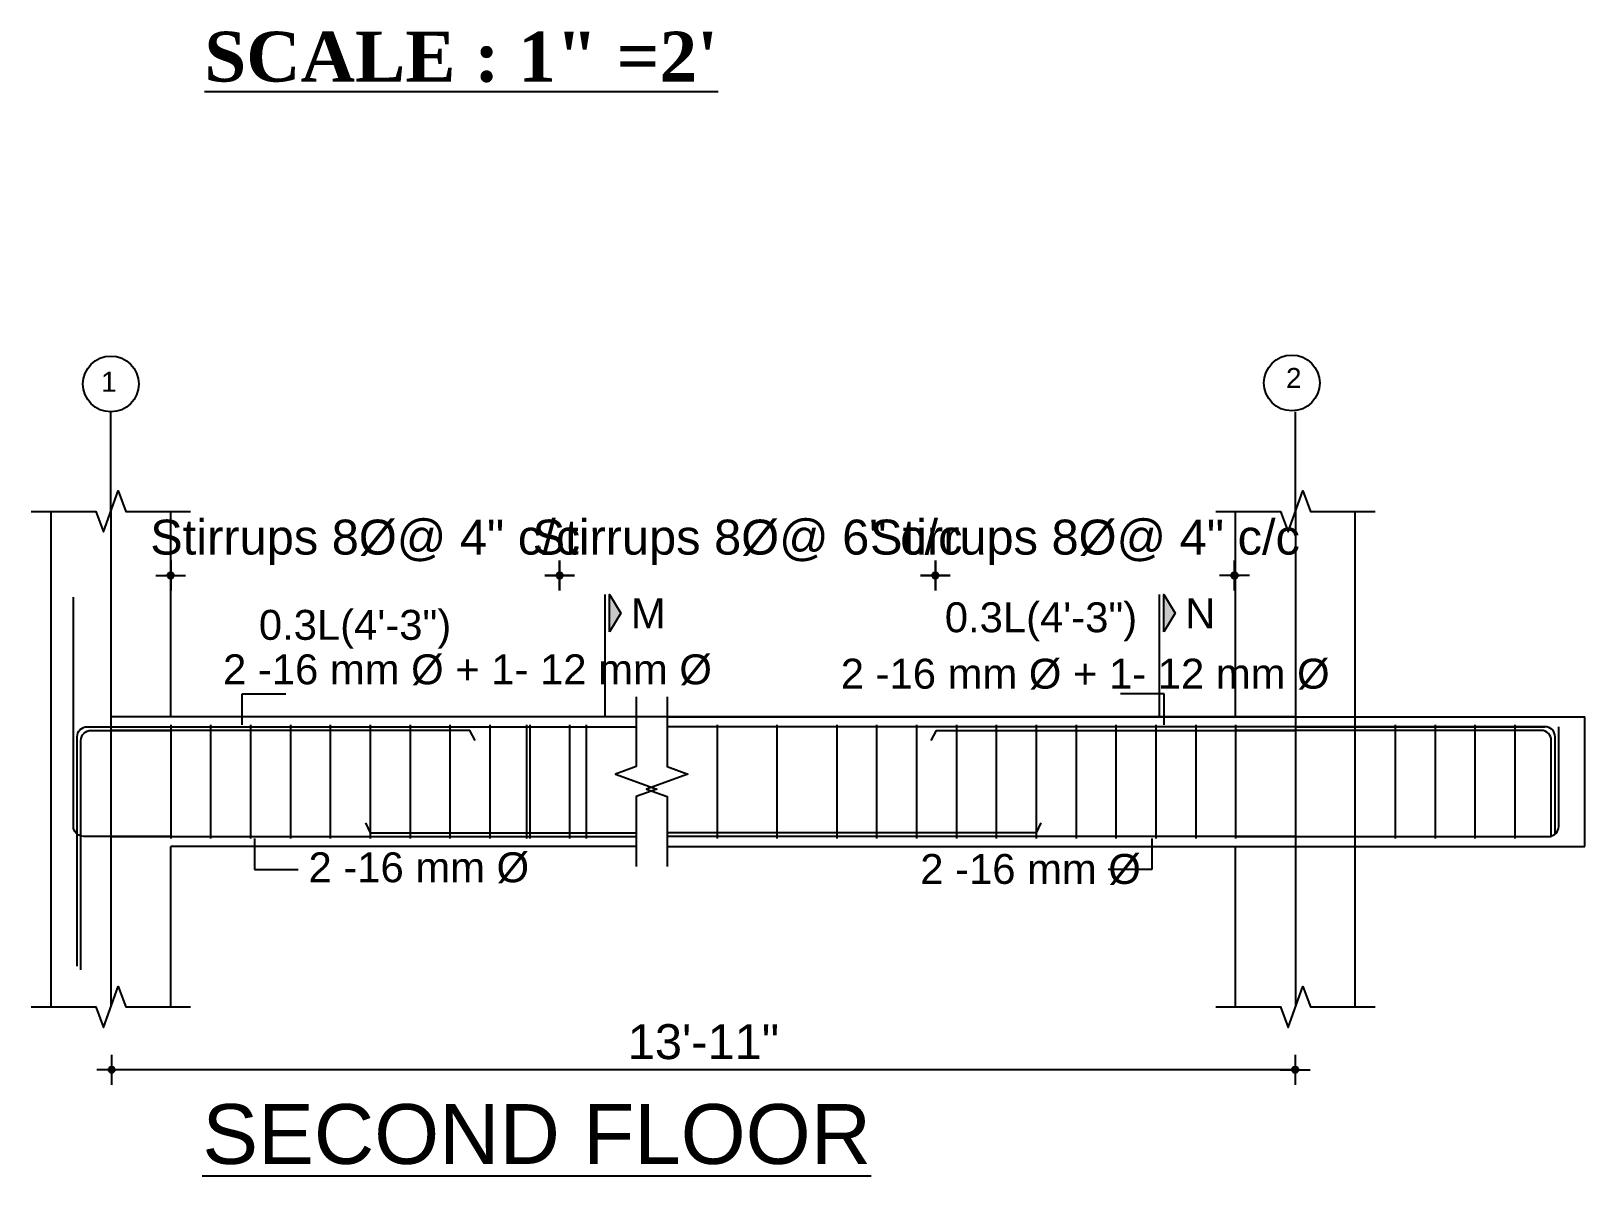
# Model space of a CAD drawing. Header units: inches. Extents: x 10143 to 33197, y -150 to 3760.
# Drawn here: x 14392.8 to 14704.5, y 1250.9 to 1480.4 of the extents above; entities that cross this region are included whole.
import ezdxf
from ezdxf.enums import TextEntityAlignment as Align

# ---------------------------------------------------------------- set-up
doc = ezdxf.new("R2010")
doc.units = ezdxf.units.IN
doc.header["$LTSCALE"] = 0.5
doc.header["$MEASUREMENT"] = 0
doc.header["$PDMODE"] = 66
doc.layers.add('DIMENSION', color=5, linetype='Continuous')
doc.layers.add('Toilet', color=7, linetype='Continuous', lineweight=25)
doc.styles.add('1.8', font='times.ttf', dxfattribs={"width": 0.8, "height": 6})
doc.styles.add('style1', font='arial.ttf', dxfattribs={"height": 7})
doc.dimstyles.new('1.4', dxfattribs={"dimscale": 0, "dimtxt": 6, "dimasz": 0.5, "dimexe": 2, "dimexo": 9, "dimgap": 2, "dimtad": 1, "dimdec": 0, "dimlfac": 0.5, "dimzin": 3, "dimdsep": 46, "dimlunit": 4, "dimtxsty": '1.8', "dimblk": 'DIM', "dimcen": 3, "dimdle": 3, "dimse1": 1, "dimse2": 1, "dimclrd": 256, "dimclre": 256, "dimclrt": 7, "dimadec": 1, "dimazin": 2, "dimtfac": 1, "dimtdec": 0, "dimtix": 1, "dimtofl": 0, "dimtmove": 2, "dimatfit": 3, "dimldrblk": 'ARW', "dimfxl": 2, "dimfrac": 2, "dimtolj": 2, "dimtzin": 0, "dimarcsym": 0})

# ---------------------------------------------------------------- blocks, each defined once
blk = doc.blocks.new('ARW')
at = {"layer": 'DIMENSION'}
blk.add_lwpolyline([(-0.5, 0, 0, 3, 0), (-5.5, 0, 0, 0, 0), (-0.5, 0, 0, 0, 0)], format="xyseb", dxfattribs=at)
blk = doc.blocks.new('DIM')
at = {"layer": 'DIMENSION'}
h = blk.add_hatch(color=256, dxfattribs=at)
h.paths.add_polyline_path([(0, 1.28), (0, 0), (1.28, 0, 0.414214)])
h.paths.add_polyline_path([(1.28, 0), (0, 0), (0, -1.28, 0.414214)])
h.paths.add_polyline_path([(0, 0), (-1.28, 0, 0.414214), (0, -1.28)])
h.paths.add_polyline_path([(0, 1.28, 0.414214), (-1.28, 0), (0, 0)])
for p, q in [((-6, 0), (6, 0)), ((0, 6), (0, -6))]:
    blk.add_line(p, q, dxfattribs=at)
blk.add_circle((0, 0), 1.28, dxfattribs=at)
blk = doc.blocks.new('*D2609')
at = {"lineweight": -2, "transparency": 16777216}
blk.add_line((14645.86, 1272.16), (14409.51, 1272.16), dxfattribs=at)
at = {"layer": 'Defpoints', "color": 0, "transparency": 16777216}
for p in [(14409.01, 1284.97), (14646.36, 1284.97), (14409.01, 1272.16)]:
    blk.add_point(p, dxfattribs=at)
at = {"lineweight": -2, "transparency": 16777216, "xscale": 0.5, "yscale": 0.5, "zscale": 0.5, "rotation": 180}
blk.add_blockref('DIM', (14409.01, 1272.16), dxfattribs=at)
at = {"lineweight": -2, "transparency": 16777216, "xscale": 0.5, "yscale": 0.5, "zscale": 0.5}
blk.add_blockref('DIM', (14646.36, 1272.16), dxfattribs=at)
at = {"color": 7, "transparency": 16777216, "insert": (14527.68, 1277.74), "char_height": 7, "attachment_point": 5, "style": 'style1'}
blk.add_mtext('\\A2;{\\fArial TUR|b0|i0|c162|p34;13\'-}11{\\fArial TUR|b0|i0|c162|p34;"}', dxfattribs=at)
blk = doc.blocks.new('*D2606')
at = {"lineweight": -2, "transparency": 16777216}
for p, q in [((14420.34, 1371.24), (14419.84, 1371.24)), ((14499.34, 1371.24), (14499.84, 1371.24))]:
    blk.add_line(p, q, dxfattribs=at)
at = {"layer": 'Defpoints', "color": 0, "transparency": 16777216}
for p in [(14498.84, 1371.24), (14420.84, 1359.27), (14498.84, 1354.7)]:
    blk.add_point(p, dxfattribs=at)
at = {"lineweight": -2, "transparency": 16777216, "xscale": 0.5, "yscale": 0.5, "zscale": 0.5}
blk.add_blockref('DIM', (14420.84, 1371.24), dxfattribs=at)
at = {"lineweight": -2, "transparency": 16777216, "xscale": 0.5, "yscale": 0.5, "zscale": 0.5, "rotation": 180}
blk.add_blockref('DIM', (14498.84, 1371.24), dxfattribs=at)
at = {"color": 7, "transparency": 16777216, "insert": (14459.84, 1377.9), "char_height": 7, "attachment_point": 5, "style": 'style1'}
blk.add_mtext('\\A2;Stirrups 8%%C@ 4" c/c', dxfattribs=at)
blk = doc.blocks.new('*D2607')
at = {"lineweight": -2, "transparency": 16777216}
for p, q in [((14498.34, 1371.24), (14497.84, 1371.24)), ((14574.69, 1371.24), (14575.19, 1371.24))]:
    blk.add_line(p, q, dxfattribs=at)
at = {"layer": 'Defpoints', "color": 0, "transparency": 16777216}
for p in [(14574.19, 1371.24), (14498.84, 1354.7), (14574.19, 1340.19)]:
    blk.add_point(p, dxfattribs=at)
at = {"lineweight": -2, "transparency": 16777216, "xscale": 0.5, "yscale": 0.5, "zscale": 0.5}
blk.add_blockref('DIM', (14498.84, 1371.24), dxfattribs=at)
at = {"lineweight": -2, "transparency": 16777216, "xscale": 0.5, "yscale": 0.5, "zscale": 0.5, "rotation": 180}
blk.add_blockref('DIM', (14574.19, 1371.24), dxfattribs=at)
at = {"color": 7, "transparency": 16777216, "insert": (14536.52, 1377.9), "char_height": 7, "attachment_point": 5, "style": 'style1'}
blk.add_mtext('\\A2;Stirrups 8%%C@ 6" c/c', dxfattribs=at)
blk = doc.blocks.new('*D2608')
at = {"lineweight": -2, "transparency": 16777216}
for p, q in [((14573.69, 1371.24), (14573.19, 1371.24)), ((14634.69, 1371.24), (14635.19, 1371.24))]:
    blk.add_line(p, q, dxfattribs=at)
at = {"layer": 'Defpoints', "color": 0, "transparency": 16777216}
for p in [(14634.19, 1371.24), (14634.19, 1357.7), (14574.19, 1340.19)]:
    blk.add_point(p, dxfattribs=at)
at = {"lineweight": -2, "transparency": 16777216, "xscale": 0.5, "yscale": 0.5, "zscale": 0.5}
blk.add_blockref('DIM', (14574.19, 1371.24), dxfattribs=at)
at = {"lineweight": -2, "transparency": 16777216, "xscale": 0.5, "yscale": 0.5, "zscale": 0.5, "rotation": 180}
blk.add_blockref('DIM', (14634.19, 1371.24), dxfattribs=at)
at = {"color": 7, "transparency": 16777216, "insert": (14604.19, 1377.9), "char_height": 7, "attachment_point": 5, "style": 'style1'}
blk.add_mtext('\\A2;Stirrups 8%%C@ 4" c/c', dxfattribs=at)

msp = doc.modelspace()

# ---------------------------------------------------------------- hatches: boundary and pattern name
for points in [[(14508.83, 1367.48), (14508.83, 1359.98), (14511.14, 1363.73)], [(14619.99, 1367.48), (14619.99, 1359.98), (14622.3, 1363.73)]]:
    msp.add_hatch(color=256).paths.add_polyline_path(points)

# ---------------------------------------------------------------- linework, layer by layer
for p, q in [((14408.84, 1384.1), (14408.84, 1404.06)), ((14646.41, 1384.1), (14646.41, 1404.06)), ((14396.84, 1340.19), (14396.84, 1384.1)), ((14408.84, 1384.1), (14408.84, 1284.75)), ((14420.84, 1342.94), (14420.84, 1384.1)), ((14634.41, 1342.94), (14634.41, 1384.1)), ((14646.41, 1384.1), (14646.41, 1284.75)), ((14658.41, 1284.75), (14658.41, 1384.1)), ((14507.97, 1342.94), (14507.97, 1367.44)), ((14619.14, 1342.94), (14619.14, 1367.44)), ((14396.84, 1284.75), (14396.84, 1340.19)), ((14408.84, 1340.94), (14514.19, 1340.94)), ((14514.19, 1342.94), (14420.84, 1342.94)), ((14420.84, 1341.34), (14420.84, 1318.54)), ((14428.84, 1341.34), (14428.84, 1318.54)), ((14436.84, 1341.34), (14436.84, 1318.54)), ((14444.84, 1341.34), (14444.84, 1318.54)), ((14452.84, 1341.34), (14452.84, 1318.54)), ((14460.84, 1341.34), (14460.84, 1318.54)), ((14468.84, 1341.34), (14468.84, 1318.54)), ((14476.84, 1341.34), (14476.84, 1318.54)), ((14484.84, 1341.34), (14484.84, 1318.54)), ((14492.19, 1341.34), (14492.19, 1318.54)), ((14492.84, 1341.34), (14492.84, 1318.54)), ((14500.84, 1341.34), (14500.84, 1318.54)), ((14504.19, 1341.34), (14504.19, 1318.54)), ((14520.41, 1342.94), (14704.46, 1342.94)), ((14646.41, 1340.94), (14520.41, 1340.94)), ((14530.41, 1341.34), (14530.41, 1318.54)), ((14542.41, 1341.34), (14542.41, 1318.54)), ((14554.41, 1341.34), (14554.41, 1318.54)), ((14562.41, 1341.34), (14562.41, 1318.54)), ((14570.41, 1341.34), (14570.41, 1318.54)), ((14578.41, 1341.34), (14578.41, 1318.54)), ((14586.41, 1341.34), (14586.41, 1318.54)), ((14594.41, 1341.34), (14594.41, 1318.54)), ((14602.41, 1341.34), (14602.41, 1318.54)), ((14610.41, 1341.34), (14610.41, 1318.54)), ((14618.41, 1341.34), (14618.41, 1318.54)), ((14626.41, 1341.34), (14626.41, 1318.54)), ((14634.41, 1341.34), (14634.41, 1318.54)), ((14646.41, 1340.94), (14696.44, 1340.94)), ((14666.41, 1341.34), (14666.41, 1318.54)), ((14674.41, 1341.34), (14674.41, 1318.54)), ((14682.41, 1341.34), (14682.41, 1318.54)), ((14690.41, 1341.34), (14690.41, 1318.54)), ((14408.84, 1318.94), (14514.19, 1318.94)), ((14646.41, 1318.94), (14520.41, 1318.94)), ((14646.41, 1318.94), (14697.71, 1318.94)), ((14514.19, 1316.94), (14420.84, 1316.94)), ((14420.84, 1284.75), (14420.84, 1316.94)), ((14520.41, 1316.94), (14704.46, 1316.94)), ((14634.41, 1284.75), (14634.41, 1316.94))]:
    msp.add_line(p, q)
for points in [[(14392.84, 1384.1), (14405.84, 1384.1), (14407.34, 1379.98), (14410.34, 1388.22), (14411.84, 1384.1), (14424.84, 1384.1)], [(14630.41, 1384.1), (14643.41, 1384.1), (14644.91, 1379.98), (14647.91, 1388.22), (14649.41, 1384.1), (14662.41, 1384.1)], [(14508.83, 1359.98), (14508.83, 1367.48), (14511.14, 1363.73), (14508.83, 1359.98)], [(14619.99, 1359.98), (14619.99, 1367.48), (14622.3, 1363.73), (14619.99, 1359.98)], [(14514.19, 1346.94), (14514.19, 1332.94), (14510.07, 1331.44), (14518.32, 1328.44), (14514.19, 1326.94), (14514.19, 1312.94)], [(14514.19, 1346.94), (14514.19, 1332.94), (14510.07, 1331.44), (14518.32, 1328.44), (14514.19, 1326.94), (14514.19, 1312.94)], [(14520.41, 1346.94), (14520.41, 1332.94), (14524.53, 1331.44), (14516.29, 1328.44), (14520.41, 1326.94), (14520.41, 1312.94)], [(14520.41, 1346.94), (14520.41, 1332.94), (14524.53, 1331.44), (14516.29, 1328.44), (14520.41, 1326.94), (14520.41, 1312.94)], [(14481.89, 1338.19), (14480.84, 1340.19), (14408.84, 1340.19)], [(14573.37, 1338.19), (14574.41, 1340.19), (14646.41, 1340.19)], [(14695.69, 1340.19), (14646.41, 1340.19)], [(14459.89, 1321.69), (14460.84, 1319.69), (14514.19, 1319.69)], [(14595.36, 1321.69), (14594.41, 1319.69), (14520.41, 1319.69)], [(14392.84, 1284.75), (14405.84, 1284.75), (14407.34, 1280.63), (14410.34, 1288.87), (14411.84, 1284.75), (14424.84, 1284.75)], [(14630.41, 1284.75), (14643.41, 1284.75), (14644.91, 1280.63), (14647.91, 1288.87), (14649.41, 1284.75), (14662.41, 1284.75)]]:
    msp.add_lwpolyline(points)
for points in [[(14420.84, 1318.94), (14403.36, 1318.94, -0.414214), (14401.34, 1320.95), (14401.34, 1366.94)], [(14402.09, 1292.94), (14402.09, 1338.92, -0.414214), (14404.11, 1340.94), (14420.84, 1340.94)], [(14402.84, 1292.19), (14402.84, 1338.17, -0.414214), (14404.86, 1340.19), (14420.84, 1340.19)], [(14634.41, 1318.94), (14697.19, 1318.94, 0.414214), (14699.21, 1320.95), (14699.21, 1340.94)], [(14698.46, 1319.38), (14698.46, 1338.92, 0.414214), (14696.44, 1340.94), (14634.41, 1340.94)], [(14697.71, 1318.94), (14697.71, 1338.17, 0.414214), (14695.69, 1340.19), (14634.41, 1340.19)]]:
    msp.add_lwpolyline(points, format="xyb")
for centre in [(14408.84, 1409.66), (14645.68, 1409.86)]:
    msp.add_circle(centre, 5.6)
at = {"layer": 'Toilet'}
for p, q in [((14646.41, 1342.94), (14408.84, 1342.94)), ((14704.46, 1316.94), (14704.46, 1342.94))]:
    msp.add_line(p, q, dxfattribs=at)

# ---------------------------------------------------------------- texts
at = {"style": 'style1'}
for s, height, p in [('1', 4, (14406.89, 1408.11)), ('2', 4, (14644.51, 1408.87)), ('M', 6, (14513.13, 1360.65)), ('0.3L(4\'-3")', 6, (14576.08, 1359.88)), ('N', 6, (14624.3, 1360.65)), ('0.3L(4\'-3")', 6, (14438.52, 1358.36)), ('2 -16 mm %%C + 1- 12 mm %%C', 6, (14431.34, 1349.44)), ('2 -16 mm %%C + 1- 12 mm %%C', 6, (14555.22, 1348.57)), ('2 -16 mm %%C ', 6, (14448.48, 1309.75)), ('2 -16 mm %%C ', 6, (14571.16, 1309.42))]:
    msp.add_text(s, height=height, dxfattribs=at).set_placement(p)
msp.add_text('%%USECOND FLOOR', height=12, dxfattribs=at).set_placement((14494.24, 1259.27), align=Align.MIDDLE_CENTER)
at = {"insert": (14427.59, 1480.3), "char_height": 10, "width": 450.6233, "attachment_point": 1, "style": 'style1'}
msp.add_mtext('{\\fTimes New Roman|b1|i0|c0|p18;\\LSCALE : 1" =2\'}', dxfattribs=at)

# ---------------------------------------------------------------- dimensions: what is measured, and where the dimension line sits
for base, p1, p2, text, picture, middle in [((14498.84, 1371.24), (14420.84, 1359.27), (14498.84, 1354.7), 'Stirrups 8%%C@ 4" c/c', '*D2606', (14459.84, 1377.9)), ((14574.19, 1371.24), (14498.84, 1354.7), (14574.19, 1340.19), 'Stirrups 8%%C@ 6" c/c', '*D2607', (14536.52, 1377.9)), ((14634.19, 1371.24), (14574.19, 1340.19), (14634.19, 1357.7), 'Stirrups 8%%C@ 4" c/c', '*D2608', (14604.19, 1377.9))]:
    dim = msp.add_linear_dim(base=base, p1=p1, p2=p2, text=text, dimstyle='1.4', override={"dimscale": 1, "dimtxsty": 'style1'})
    dim.commit()
    dim.dimension.update_dxf_attribs({"geometry": picture, "text_midpoint": middle})
dim = msp.add_linear_dim(base=(14409.01, 1272.16), p1=(14646.36, 1284.97), p2=(14409.01, 1284.97), angle=180, text='{\\fArial TUR|b0|i0|c162|p34;13\'-}11{\\fArial TUR|b0|i0|c162|p34;"}', dimstyle='1.4', override={"dimscale": 1, "dimtxsty": 'style1'})
dim.commit()
dim.dimension.update_dxf_attribs({"geometry": '*D2609', "text_midpoint": (14527.68, 1277.74)})

# ---------------------------------------------------------------- leaders
for points in [[(14435.2, 1341.34), (14435.2, 1347.55), (14443.92, 1347.55)], [(14620.05, 1341.34), (14620.05, 1347.55), (14611.33, 1347.55)], [(14437.68, 1318.54), (14437.68, 1312.33), (14446.4, 1312.33)], [(14617.57, 1318.54), (14617.57, 1312.33), (14608.85, 1312.33)]]:
    msp.add_leader(points, dimstyle='1.4', override={"dimscale": 1, "dimtxsty": 'style1'})

doc.saveas('drawing.dxf')
